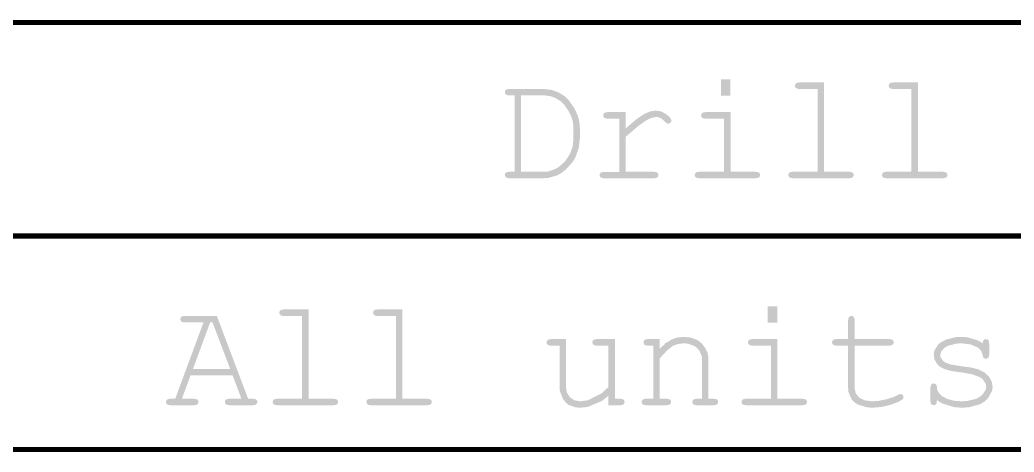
# Model space of a CAD drawing. Extents: x -5 to 272, y 7 to 75.
# Drawn here: x 173.8 to 192.9, y 66.56 to 74.86 of the extents above; entities that cross this region are included whole.
import ezdxf

# ---------------------------------------------------------------- set-up
doc = ezdxf.new("R2010")
doc.units = 0
doc.layers.add('DRILL_SYMBOLS', color=255, linetype='CONTINUOUS')

msp = doc.modelspace()

# ---------------------------------------------------------------- hatches: boundary and pattern name
at = {"layer": 'DRILL_SYMBOLS'}
for points in [[(187.446692, 73.719472), (187.446692, 73.401601), (187.265051, 73.401601), (187.265051, 73.719472)], [(183.302649, 71.942616), (183.872473, 71.942616), (183.948874, 71.948934), (184.09426, 71.999471), (184.163245, 72.043691), (184.281897, 72.154836), (184.366858, 72.286122), (184.417944, 72.426564), (184.434973, 72.565175), (184.434973, 72.787831), (184.425818, 72.895863), (184.398352, 72.991445), (184.334631, 73.11852), (184.248938, 73.239003), (184.183752, 73.30071), (184.093665, 73.356923), (183.987097, 73.397023), (183.872473, 73.41039), (183.425696, 73.41039), (183.425696, 71.942616), (183.302649, 71.942616), (183.302649, 73.41039), (183.198645, 73.41039), (183.160925, 73.414601), (183.135657, 73.427236), (183.121375, 73.446828), (183.116614, 73.471913), (183.121375, 73.496999), (183.135657, 73.516591), (183.160925, 73.529225), (183.198645, 73.533437), (183.860754, 73.533437), (184.009253, 73.517323), (184.144202, 73.468984), (184.257178, 73.400136), (184.339758, 73.322499), (184.441565, 73.179311), (184.51554, 73.028066), (184.5474, 72.905019), (184.55802, 72.761464), (184.55802, 72.591542), (184.537146, 72.405507), (184.474524, 72.225331), (184.425818, 72.139546), (184.286658, 71.985005), (184.196204, 71.916249), (184.120856, 71.873952), (183.953131, 71.825612), (183.860754, 71.81957), (183.198645, 71.81957), (183.160925, 71.823964), (183.135657, 71.837148), (183.121375, 71.856923), (183.116614, 71.881093), (183.121375, 71.906178), (183.135657, 71.925771), (183.160925, 71.938405), (183.198645, 71.942616)], [(189.24845, 73.657948), (189.24845, 71.942616), (189.731848, 71.942616), (189.770667, 71.938405), (189.796301, 71.925771), (189.810584, 71.906178), (189.815344, 71.881093), (189.810584, 71.856923), (189.796301, 71.837148), (189.770667, 71.823964), (189.731848, 71.81957), (188.642004, 71.81957), (188.604285, 71.823964), (188.579016, 71.837148), (188.564734, 71.856923), (188.559973, 71.881093), (188.564734, 71.906178), (188.579016, 71.925771), (188.604285, 71.938405), (188.642004, 71.942616), (189.125403, 71.942616), (189.125403, 73.533437), (188.770911, 73.533437), (188.733008, 73.537831), (188.70719, 73.551015), (188.692358, 73.571156), (188.687415, 73.596425), (188.692175, 73.620595), (188.706458, 73.64037), (188.732092, 73.653554), (188.770911, 73.657948)], [(191.048743, 73.657948), (191.048743, 71.942616), (191.532141, 71.942616), (191.57096, 71.938405), (191.596594, 71.925771), (191.610877, 71.906178), (191.615637, 71.881093), (191.610877, 71.856923), (191.596594, 71.837148), (191.57096, 71.823964), (191.532141, 71.81957), (190.442297, 71.81957), (190.404578, 71.823964), (190.379309, 71.837148), (190.365027, 71.856923), (190.360266, 71.881093), (190.365027, 71.906178), (190.379309, 71.925771), (190.404578, 71.938405), (190.442297, 71.942616), (190.925696, 71.942616), (190.925696, 73.533437), (190.571204, 73.533437), (190.533301, 73.537831), (190.507483, 73.551015), (190.492651, 73.571156), (190.487708, 73.596425), (190.492468, 73.620595), (190.506751, 73.64037), (190.532385, 73.653554), (190.571204, 73.657948)], [(185.438391, 73.088124), (185.438391, 72.777577), (185.648413, 72.955739), (185.79801, 73.05663), (185.912817, 73.103322), (186.018469, 73.118886), (186.124487, 73.100392), (186.222815, 73.044911), (186.293677, 72.979909), (186.317297, 72.932851), (186.31272, 72.907399), (186.298987, 72.886708), (186.278296, 72.872975), (186.252844, 72.868398), (186.239294, 72.869679), (186.227942, 72.873525), (186.213294, 72.884328), (186.189856, 72.906484), (186.141882, 72.949696), (186.100501, 72.976796), (186.062781, 72.991078), (186.025794, 72.995839), (185.936987, 72.979726), (185.831702, 72.931386), (185.676611, 72.820424), (185.438391, 72.616445), (185.438391, 71.942616), (185.983313, 71.942616), (186.022131, 71.938405), (186.047766, 71.925771), (186.062048, 71.906178), (186.066809, 71.881093), (186.062048, 71.856923), (186.047766, 71.837148), (186.022131, 71.823964), (185.983313, 71.81957), (185.017981, 71.81957), (184.980261, 71.823781), (184.954993, 71.836415), (184.94071, 71.855641), (184.93595, 71.879628), (184.940527, 71.902516), (184.95426, 71.921376), (184.979346, 71.93401), (185.017981, 71.938222), (185.315344, 71.938222), (185.315344, 72.963612), (185.088294, 72.963612), (185.050574, 72.968007), (185.025305, 72.981191), (185.011023, 73.001332), (185.006262, 73.026601), (185.01084, 73.050771), (185.024573, 73.070546), (185.049658, 73.08373), (185.088294, 73.088124)], [(187.451086, 73.088124), (187.451086, 71.942616), (187.934485, 71.942616), (187.973303, 71.938405), (187.998938, 71.925771), (188.01322, 71.906178), (188.017981, 71.881093), (188.01322, 71.856923), (187.998938, 71.837148), (187.973303, 71.823964), (187.934485, 71.81957), (186.844641, 71.81957), (186.806921, 71.823964), (186.781653, 71.837148), (186.767371, 71.856923), (186.76261, 71.881093), (186.767371, 71.906178), (186.781653, 71.925771), (186.806921, 71.938405), (186.844641, 71.942616), (187.32804, 71.942616), (187.32804, 72.963612), (186.969153, 72.963612), (186.93125, 72.968007), (186.905432, 72.981191), (186.890601, 73.000966), (186.885657, 73.025136), (186.890418, 73.050404), (186.9047, 73.070546), (186.930335, 73.08373), (186.969153, 73.088124)], [(188.346839, 69.360927), (188.346839, 69.043056), (188.165198, 69.043056), (188.165198, 69.360927)], [(177.889319, 68.033778), (177.842444, 68.156825), (177.502601, 69.051845), (177.45719, 69.051845), (177.127601, 68.156825), (177.842444, 68.156825), (177.889319, 68.033778), (177.080726, 68.033778), (176.915198, 67.584071), (177.151038, 67.584071), (177.188758, 67.57986), (177.214026, 67.567226), (177.228309, 67.547633), (177.233069, 67.522548), (177.228309, 67.498378), (177.214026, 67.478603), (177.188758, 67.465419), (177.151038, 67.461025), (176.691077, 67.461025), (176.653357, 67.465419), (176.628089, 67.478603), (176.613807, 67.498378), (176.609046, 67.522548), (176.613807, 67.547633), (176.628089, 67.567226), (176.653357, 67.57986), (176.691077, 67.584071), (176.786292, 67.584071), (177.329749, 69.051845), (176.966468, 69.051845), (176.928748, 69.056056), (176.903479, 69.068691), (176.889197, 69.088283), (176.884436, 69.113368), (176.889197, 69.138454), (176.903479, 69.158046), (176.928748, 69.17068), (176.966468, 69.174892), (177.586097, 69.174892), (178.186683, 67.584071), (178.281897, 67.584071), (178.319617, 67.57986), (178.344886, 67.567226), (178.359168, 67.547633), (178.363929, 67.522548), (178.359168, 67.498378), (178.344886, 67.478603), (178.319617, 67.465419), (178.281897, 67.461025), (177.823401, 67.461025), (177.784583, 67.465419), (177.758948, 67.478603), (177.744666, 67.498378), (177.739905, 67.522548), (177.744666, 67.547633), (177.758948, 67.567226), (177.784583, 67.57986), (177.823401, 67.584071), (178.057776, 67.584071)], [(179.346839, 69.299403), (179.346839, 67.584071), (179.830237, 67.584071), (179.869056, 67.57986), (179.89469, 67.567226), (179.908973, 67.547633), (179.913733, 67.522548), (179.908973, 67.498378), (179.89469, 67.478603), (179.869056, 67.465419), (179.830237, 67.461025), (178.740394, 67.461025), (178.702674, 67.465419), (178.677405, 67.478603), (178.663123, 67.498378), (178.658362, 67.522548), (178.663123, 67.547633), (178.677405, 67.567226), (178.702674, 67.57986), (178.740394, 67.584071), (179.223792, 67.584071), (179.223792, 69.174892), (178.8693, 69.174892), (178.831397, 69.179286), (178.805579, 69.19247), (178.790748, 69.212611), (178.785804, 69.23788), (178.790564, 69.26205), (178.804847, 69.281825), (178.830481, 69.295009), (178.8693, 69.299403)], [(181.147132, 69.299403), (181.147132, 67.584071), (181.63053, 67.584071), (181.669349, 67.57986), (181.694983, 67.567226), (181.709266, 67.547633), (181.714026, 67.522548), (181.709266, 67.498378), (181.694983, 67.478603), (181.669349, 67.465419), (181.63053, 67.461025), (180.540686, 67.461025), (180.502967, 67.465419), (180.477698, 67.478603), (180.463416, 67.498378), (180.458655, 67.522548), (180.463416, 67.547633), (180.477698, 67.567226), (180.502967, 67.57986), (180.540686, 67.584071), (181.024085, 67.584071), (181.024085, 69.174892), (180.669593, 69.174892), (180.63169, 69.179286), (180.605872, 69.19247), (180.59104, 69.212611), (180.586097, 69.23788), (180.590857, 69.26205), (180.60514, 69.281825), (180.630774, 69.295009), (180.669593, 69.299403)], [(189.833655, 68.729579), (190.501624, 68.729579), (190.539344, 68.725185), (190.564612, 68.712001), (190.578894, 68.691859), (190.583655, 68.666591), (190.578894, 68.642421), (190.564612, 68.622646), (190.539344, 68.609462), (190.501624, 68.605067), (189.833655, 68.605067), (189.833655, 67.78622), (189.855079, 67.688075), (189.919349, 67.607509), (190.025, 67.553676), (190.170569, 67.535732), (190.300208, 67.54507), (190.440101, 67.573085), (190.569007, 67.612819), (190.665686, 67.657314), (190.69242, 67.671596), (190.714026, 67.676357), (190.735999, 67.671779), (190.755042, 67.658046), (190.768226, 67.638087), (190.77262, 67.614833), (190.767859, 67.593593), (190.753577, 67.573817), (190.673194, 67.523463), (190.525794, 67.469081), (190.348731, 67.426801), (190.179358, 67.412708), (190.077185, 67.419023), (189.905799, 67.469549), (189.836585, 67.513759), (189.780829, 67.568691), (189.717109, 67.704921), (189.709144, 67.78622), (189.709144, 68.605067), (189.482093, 68.605067), (189.444373, 68.609462), (189.419104, 68.622646), (189.404822, 68.642787), (189.400061, 68.668056), (189.404822, 68.692226), (189.419104, 68.712001), (189.444373, 68.725185), (189.482093, 68.729579), (189.709144, 68.729579), (189.709144, 69.09286), (189.713538, 69.13058), (189.726722, 69.155849), (189.746497, 69.170131), (189.770667, 69.174892), (189.795935, 69.170131), (189.816077, 69.155849), (189.829261, 69.13058), (189.833655, 69.09286)], [(186.08805, 68.729579), (186.08805, 68.543544), (186.21073, 68.653774), (186.32096, 68.72372), (186.431556, 68.761073), (186.555335, 68.773525), (186.689734, 68.75851), (186.811683, 68.713466), (186.889869, 68.655055), (186.960364, 68.567714), (187.010352, 68.464626), (187.027015, 68.358974), (187.027015, 67.584071), (187.131019, 67.584071), (187.168738, 67.57986), (187.194007, 67.567226), (187.208289, 67.547633), (187.21305, 67.522548), (187.208289, 67.498378), (187.194007, 67.478603), (187.168738, 67.465419), (187.131019, 67.461025), (186.801429, 67.461025), (186.76261, 67.465419), (186.736976, 67.478603), (186.722693, 67.498378), (186.717933, 67.522548), (186.722693, 67.547633), (186.736976, 67.567226), (186.76261, 67.57986), (186.801429, 67.584071), (186.903968, 67.584071), (186.903968, 68.338466), (186.898017, 68.401134), (186.850409, 68.511363), (186.808753, 68.558925), (186.757117, 68.598338), (186.629676, 68.643382), (186.55387, 68.649013), (186.440345, 68.636745), (186.342933, 68.599941), (186.234534, 68.51443), (186.08805, 68.356044), (186.08805, 67.584071), (186.22721, 67.584071), (186.26493, 67.57986), (186.290198, 67.567226), (186.30448, 67.547633), (186.309241, 67.522548), (186.30448, 67.498378), (186.290198, 67.478603), (186.26493, 67.465419), (186.22721, 67.461025), (185.825843, 67.461025), (185.788123, 67.465419), (185.762854, 67.478603), (185.748572, 67.498378), (185.743811, 67.522548), (185.748572, 67.547633), (185.762854, 67.567226), (185.788123, 67.57986), (185.825843, 67.584071), (185.965003, 67.584071), (185.965003, 68.605067), (185.860999, 68.605067), (185.823279, 68.609462), (185.798011, 68.622646), (185.783728, 68.642787), (185.778968, 68.668056), (185.783728, 68.692226), (185.798011, 68.712001), (185.823279, 68.725185), (185.860999, 68.729579)], [(192.293128, 68.649013), (192.297522, 68.685634), (192.310706, 68.710536), (192.330481, 68.724818), (192.354651, 68.729579), (192.37992, 68.724818), (192.400061, 68.710536), (192.413245, 68.684901), (192.41764, 68.646083), (192.41764, 68.435146), (192.413245, 68.397426), (192.400061, 68.372157), (192.37992, 68.357875), (192.354651, 68.353114), (192.331763, 68.357143), (192.312903, 68.369228), (192.299537, 68.390468), (192.293128, 68.421962), (192.266028, 68.502162), (192.202308, 68.566982), (192.062781, 68.628505), (191.884436, 68.649013), (191.786933, 68.643794), (191.626532, 68.602046), (191.563636, 68.565517), (191.498816, 68.498866), (191.47721, 68.424892), (191.483619, 68.382777), (191.534888, 68.309535), (191.579749, 68.278407), (191.681556, 68.242152), (191.846351, 68.215419), (192.063514, 68.185756), (192.202308, 68.152431), (192.32627, 68.091274), (192.413977, 68.010341), (192.466163, 67.915858), (192.483558, 67.814052), (192.474128, 67.737834), (192.398688, 67.598308), (192.332679, 67.534999), (192.24845, 67.481497), (192.027259, 67.420351), (191.890296, 67.412708), (191.751136, 67.421953), (191.512366, 67.495916), (191.412757, 67.560634), (191.411292, 67.519618), (191.406897, 67.496181), (191.398658, 67.482631), (191.385657, 67.471278), (191.369361, 67.463588), (191.351233, 67.461025), (191.327063, 67.465785), (191.307288, 67.480067), (191.294104, 67.505336), (191.28971, 67.543056), (191.28971, 67.796474), (191.293921, 67.834193), (191.306556, 67.859462), (191.326148, 67.873744), (191.351233, 67.878505), (191.375586, 67.873927), (191.395911, 67.860194), (191.409644, 67.838771), (191.414222, 67.811122), (191.422644, 67.749233), (191.447913, 67.698329), (191.51438, 67.634059), (191.611243, 67.581874), (191.735938, 67.547267), (191.885901, 67.535732), (191.998328, 67.541316), (192.177039, 67.585994), (192.243323, 67.625087), (192.294593, 67.670406), (192.353186, 67.764888), (192.360511, 67.814052), (192.353095, 67.868343), (192.293769, 67.959895), (192.241858, 67.997157), (192.094458, 68.054652), (191.892493, 68.089442), (191.695655, 68.116542), (191.563636, 68.150966), (191.475013, 68.198573), (191.408362, 68.265224), (191.366614, 68.344325), (191.352698, 68.429286), (191.362403, 68.504314), (191.440039, 68.629924), (191.507972, 68.680507), (191.589362, 68.721202), (191.774665, 68.767711), (191.878577, 68.773525), (192.000068, 68.765743), (192.207343, 68.703487)], [(185.106604, 67.461025), (185.106604, 67.6412), (184.978064, 67.541235), (184.705603, 67.426988), (184.561683, 67.412708), (184.476996, 67.41884), (184.340033, 67.467901), (184.287757, 67.510829), (184.234565, 67.577937), (184.173774, 67.728084), (184.166175, 67.811122), (184.166175, 68.605067), (184.000647, 68.605067), (183.962928, 68.609462), (183.937659, 68.622646), (183.923377, 68.642787), (183.918616, 68.668056), (183.923377, 68.692226), (183.937659, 68.712001), (183.962928, 68.725185), (184.000647, 68.729579), (184.289222, 68.729579), (184.289222, 67.811122), (184.308265, 67.701625), (184.365394, 67.613368), (184.451087, 67.555141), (184.555823, 67.535732), (184.702857, 67.552943), (184.978248, 67.690639), (185.106604, 67.811122), (185.106604, 68.605067), (184.879554, 68.605067), (184.841834, 68.609462), (184.816565, 68.622646), (184.802283, 68.642787), (184.797522, 68.668056), (184.802283, 68.692226), (184.816565, 68.712001), (184.841834, 68.725185), (184.879554, 68.729579), (185.229651, 68.729579), (185.229651, 67.584071), (185.333655, 67.584071), (185.371375, 67.57986), (185.396644, 67.567226), (185.410926, 67.547633), (185.415686, 67.522548), (185.410926, 67.498378), (185.396644, 67.478603), (185.371375, 67.465419), (185.333655, 67.461025)], [(188.351233, 68.729579), (188.351233, 67.584071), (188.834632, 67.584071), (188.87345, 67.57986), (188.899085, 67.567226), (188.913367, 67.547633), (188.918128, 67.522548), (188.913367, 67.498378), (188.899085, 67.478603), (188.87345, 67.465419), (188.834632, 67.461025), (187.744788, 67.461025), (187.707068, 67.465419), (187.6818, 67.478603), (187.667518, 67.498378), (187.662757, 67.522548), (187.667518, 67.547633), (187.6818, 67.567226), (187.707068, 67.57986), (187.744788, 67.584071), (188.228186, 67.584071), (188.228186, 68.605067), (187.8693, 68.605067), (187.831397, 68.609462), (187.805579, 68.622646), (187.790748, 68.642421), (187.785804, 68.666591), (187.790564, 68.691859), (187.804847, 68.712001), (187.830481, 68.725185), (187.8693, 68.729579)]]:
    msp.add_hatch(color=7, dxfattribs=at).paths.add_polyline_path(points)

# ---------------------------------------------------------------- linework, layer by layer
at = {"layer": 'DRILL_SYMBOLS', "color": 7}
for points, const_width in [([(271.989854, 74.81), (115.384, 74.81)], 0.1), ([(187.446692, 73.719472), (187.446692, 73.401601), (187.265051, 73.401601), (187.265051, 73.719472), (187.446692, 73.719472)], 0.000001), ([(183.302649, 71.942616), (183.872473, 71.942616), (183.948874, 71.948934), (184.09426, 71.999471), (184.163245, 72.043691), (184.281897, 72.154836), (184.366858, 72.286122), (184.417944, 72.426564), (184.434973, 72.565175), (184.434973, 72.787831), (184.425818, 72.895863), (184.398352, 72.991445), (184.334631, 73.11852), (184.248938, 73.239003), (184.183752, 73.30071), (184.093665, 73.356923), (183.987097, 73.397023), (183.872473, 73.41039), (183.425696, 73.41039), (183.425696, 71.942616), (183.302649, 71.942616), (183.302649, 73.41039), (183.198645, 73.41039), (183.160925, 73.414601), (183.135657, 73.427236), (183.121375, 73.446828), (183.116614, 73.471913), (183.121375, 73.496999), (183.135657, 73.516591), (183.160925, 73.529225), (183.198645, 73.533437), (183.860754, 73.533437), (184.009253, 73.517323), (184.144202, 73.468984), (184.257178, 73.400136), (184.339758, 73.322499), (184.441565, 73.179311), (184.51554, 73.028066), (184.5474, 72.905019), (184.55802, 72.761464), (184.55802, 72.591542), (184.537146, 72.405507), (184.474524, 72.225331), (184.425818, 72.139546), (184.286658, 71.985005), (184.196204, 71.916249), (184.120856, 71.873952), (183.953131, 71.825612), (183.860754, 71.81957), (183.198645, 71.81957), (183.160925, 71.823964), (183.135657, 71.837148), (183.121375, 71.856923), (183.116614, 71.881093), (183.121375, 71.906178), (183.135657, 71.925771), (183.160925, 71.938405), (183.198645, 71.942616), (183.302649, 71.942616)], 0.000001), ([(189.24845, 73.657948), (189.24845, 71.942616), (189.731848, 71.942616), (189.770667, 71.938405), (189.796301, 71.925771), (189.810584, 71.906178), (189.815344, 71.881093), (189.810584, 71.856923), (189.796301, 71.837148), (189.770667, 71.823964), (189.731848, 71.81957), (188.642004, 71.81957), (188.604285, 71.823964), (188.579016, 71.837148), (188.564734, 71.856923), (188.559973, 71.881093), (188.564734, 71.906178), (188.579016, 71.925771), (188.604285, 71.938405), (188.642004, 71.942616), (189.125403, 71.942616), (189.125403, 73.533437), (188.770911, 73.533437), (188.733008, 73.537831), (188.70719, 73.551015), (188.692358, 73.571156), (188.687415, 73.596425), (188.692175, 73.620595), (188.706458, 73.64037), (188.732092, 73.653554), (188.770911, 73.657948), (189.24845, 73.657948)], 0.000001), ([(191.048743, 73.657948), (191.048743, 71.942616), (191.532141, 71.942616), (191.57096, 71.938405), (191.596594, 71.925771), (191.610877, 71.906178), (191.615637, 71.881093), (191.610877, 71.856923), (191.596594, 71.837148), (191.57096, 71.823964), (191.532141, 71.81957), (190.442297, 71.81957), (190.404578, 71.823964), (190.379309, 71.837148), (190.365027, 71.856923), (190.360266, 71.881093), (190.365027, 71.906178), (190.379309, 71.925771), (190.404578, 71.938405), (190.442297, 71.942616), (190.925696, 71.942616), (190.925696, 73.533437), (190.571204, 73.533437), (190.533301, 73.537831), (190.507483, 73.551015), (190.492651, 73.571156), (190.487708, 73.596425), (190.492468, 73.620595), (190.506751, 73.64037), (190.532385, 73.653554), (190.571204, 73.657948), (191.048743, 73.657948)], 0.000001), ([(185.438391, 73.088124), (185.438391, 72.777577), (185.648413, 72.955739), (185.79801, 73.05663), (185.912817, 73.103322), (186.018469, 73.118886), (186.124487, 73.100392), (186.222815, 73.044911), (186.293677, 72.979909), (186.317297, 72.932851), (186.31272, 72.907399), (186.298987, 72.886708), (186.278296, 72.872975), (186.252844, 72.868398), (186.239294, 72.869679), (186.227942, 72.873525), (186.213294, 72.884328), (186.189856, 72.906484), (186.141882, 72.949696), (186.100501, 72.976796), (186.062781, 72.991078), (186.025794, 72.995839), (185.936987, 72.979726), (185.831702, 72.931386), (185.676611, 72.820424), (185.438391, 72.616445), (185.438391, 71.942616), (185.983313, 71.942616), (186.022131, 71.938405), (186.047766, 71.925771), (186.062048, 71.906178), (186.066809, 71.881093), (186.062048, 71.856923), (186.047766, 71.837148), (186.022131, 71.823964), (185.983313, 71.81957), (185.017981, 71.81957), (184.980261, 71.823781), (184.954993, 71.836415), (184.94071, 71.855641), (184.93595, 71.879628), (184.940527, 71.902516), (184.95426, 71.921376), (184.979346, 71.93401), (185.017981, 71.938222), (185.315344, 71.938222), (185.315344, 72.963612), (185.088294, 72.963612), (185.050574, 72.968007), (185.025305, 72.981191), (185.011023, 73.001332), (185.006262, 73.026601), (185.01084, 73.050771), (185.024573, 73.070546), (185.049658, 73.08373), (185.088294, 73.088124), (185.438391, 73.088124)], 0.000001), ([(187.451086, 73.088124), (187.451086, 71.942616), (187.934485, 71.942616), (187.973303, 71.938405), (187.998938, 71.925771), (188.01322, 71.906178), (188.017981, 71.881093), (188.01322, 71.856923), (187.998938, 71.837148), (187.973303, 71.823964), (187.934485, 71.81957), (186.844641, 71.81957), (186.806921, 71.823964), (186.781653, 71.837148), (186.767371, 71.856923), (186.76261, 71.881093), (186.767371, 71.906178), (186.781653, 71.925771), (186.806921, 71.938405), (186.844641, 71.942616), (187.32804, 71.942616), (187.32804, 72.963612), (186.969153, 72.963612), (186.93125, 72.968007), (186.905432, 72.981191), (186.890601, 73.000966), (186.885657, 73.025136), (186.890418, 73.050404), (186.9047, 73.070546), (186.930335, 73.08373), (186.969153, 73.088124), (187.451086, 73.088124)], 0.000001), ([(115.384, 70.71), (271.989854, 70.71)], 0.1), ([(188.346839, 69.360927), (188.346839, 69.043056), (188.165198, 69.043056), (188.165198, 69.360927), (188.346839, 69.360927)], 0.000001), ([(177.889319, 68.033778), (177.842444, 68.156825), (177.502601, 69.051845), (177.45719, 69.051845), (177.127601, 68.156825), (177.842444, 68.156825), (177.889319, 68.033778), (177.080726, 68.033778), (176.915198, 67.584071), (177.151038, 67.584071), (177.188758, 67.57986), (177.214026, 67.567226), (177.228309, 67.547633), (177.233069, 67.522548), (177.228309, 67.498378), (177.214026, 67.478603), (177.188758, 67.465419), (177.151038, 67.461025), (176.691077, 67.461025), (176.653357, 67.465419), (176.628089, 67.478603), (176.613807, 67.498378), (176.609046, 67.522548), (176.613807, 67.547633), (176.628089, 67.567226), (176.653357, 67.57986), (176.691077, 67.584071), (176.786292, 67.584071), (177.329749, 69.051845), (176.966468, 69.051845), (176.928748, 69.056056), (176.903479, 69.068691), (176.889197, 69.088283), (176.884436, 69.113368), (176.889197, 69.138454), (176.903479, 69.158046), (176.928748, 69.17068), (176.966468, 69.174892), (177.586097, 69.174892), (178.186683, 67.584071), (178.281897, 67.584071), (178.319617, 67.57986), (178.344886, 67.567226), (178.359168, 67.547633), (178.363929, 67.522548), (178.359168, 67.498378), (178.344886, 67.478603), (178.319617, 67.465419), (178.281897, 67.461025), (177.823401, 67.461025), (177.784583, 67.465419), (177.758948, 67.478603), (177.744666, 67.498378), (177.739905, 67.522548), (177.744666, 67.547633), (177.758948, 67.567226), (177.784583, 67.57986), (177.823401, 67.584071), (178.057776, 67.584071), (177.889319, 68.033778)], 0.000001), ([(179.346839, 69.299403), (179.346839, 67.584071), (179.830237, 67.584071), (179.869056, 67.57986), (179.89469, 67.567226), (179.908973, 67.547633), (179.913733, 67.522548), (179.908973, 67.498378), (179.89469, 67.478603), (179.869056, 67.465419), (179.830237, 67.461025), (178.740394, 67.461025), (178.702674, 67.465419), (178.677405, 67.478603), (178.663123, 67.498378), (178.658362, 67.522548), (178.663123, 67.547633), (178.677405, 67.567226), (178.702674, 67.57986), (178.740394, 67.584071), (179.223792, 67.584071), (179.223792, 69.174892), (178.8693, 69.174892), (178.831397, 69.179286), (178.805579, 69.19247), (178.790748, 69.212611), (178.785804, 69.23788), (178.790564, 69.26205), (178.804847, 69.281825), (178.830481, 69.295009), (178.8693, 69.299403), (179.346839, 69.299403)], 0.000001), ([(181.147132, 69.299403), (181.147132, 67.584071), (181.63053, 67.584071), (181.669349, 67.57986), (181.694983, 67.567226), (181.709266, 67.547633), (181.714026, 67.522548), (181.709266, 67.498378), (181.694983, 67.478603), (181.669349, 67.465419), (181.63053, 67.461025), (180.540686, 67.461025), (180.502967, 67.465419), (180.477698, 67.478603), (180.463416, 67.498378), (180.458655, 67.522548), (180.463416, 67.547633), (180.477698, 67.567226), (180.502967, 67.57986), (180.540686, 67.584071), (181.024085, 67.584071), (181.024085, 69.174892), (180.669593, 69.174892), (180.63169, 69.179286), (180.605872, 69.19247), (180.59104, 69.212611), (180.586097, 69.23788), (180.590857, 69.26205), (180.60514, 69.281825), (180.630774, 69.295009), (180.669593, 69.299403), (181.147132, 69.299403)], 0.000001), ([(189.833655, 68.729579), (190.501624, 68.729579), (190.539344, 68.725185), (190.564612, 68.712001), (190.578894, 68.691859), (190.583655, 68.666591), (190.578894, 68.642421), (190.564612, 68.622646), (190.539344, 68.609462), (190.501624, 68.605067), (189.833655, 68.605067), (189.833655, 67.78622), (189.855079, 67.688075), (189.919349, 67.607509), (190.025, 67.553676), (190.170569, 67.535732), (190.300208, 67.54507), (190.440101, 67.573085), (190.569007, 67.612819), (190.665686, 67.657314), (190.69242, 67.671596), (190.714026, 67.676357), (190.735999, 67.671779), (190.755042, 67.658046), (190.768226, 67.638087), (190.77262, 67.614833), (190.767859, 67.593593), (190.753577, 67.573817), (190.673194, 67.523463), (190.525794, 67.469081), (190.348731, 67.426801), (190.179358, 67.412708), (190.077185, 67.419023), (189.905799, 67.469549), (189.836585, 67.513759), (189.780829, 67.568691), (189.717109, 67.704921), (189.709144, 67.78622), (189.709144, 68.605067), (189.482093, 68.605067), (189.444373, 68.609462), (189.419104, 68.622646), (189.404822, 68.642787), (189.400061, 68.668056), (189.404822, 68.692226), (189.419104, 68.712001), (189.444373, 68.725185), (189.482093, 68.729579), (189.709144, 68.729579), (189.709144, 69.09286), (189.713538, 69.13058), (189.726722, 69.155849), (189.746497, 69.170131), (189.770667, 69.174892), (189.795935, 69.170131), (189.816077, 69.155849), (189.829261, 69.13058), (189.833655, 69.09286), (189.833655, 68.729579)], 0.000001), ([(186.08805, 68.729579), (186.08805, 68.543544), (186.21073, 68.653774), (186.32096, 68.72372), (186.431556, 68.761073), (186.555335, 68.773525), (186.689734, 68.75851), (186.811683, 68.713466), (186.889869, 68.655055), (186.960364, 68.567714), (187.010352, 68.464626), (187.027015, 68.358974), (187.027015, 67.584071), (187.131019, 67.584071), (187.168738, 67.57986), (187.194007, 67.567226), (187.208289, 67.547633), (187.21305, 67.522548), (187.208289, 67.498378), (187.194007, 67.478603), (187.168738, 67.465419), (187.131019, 67.461025), (186.801429, 67.461025), (186.76261, 67.465419), (186.736976, 67.478603), (186.722693, 67.498378), (186.717933, 67.522548), (186.722693, 67.547633), (186.736976, 67.567226), (186.76261, 67.57986), (186.801429, 67.584071), (186.903968, 67.584071), (186.903968, 68.338466), (186.898017, 68.401134), (186.850409, 68.511363), (186.808753, 68.558925), (186.757117, 68.598338), (186.629676, 68.643382), (186.55387, 68.649013), (186.440345, 68.636745), (186.342933, 68.599941), (186.234534, 68.51443), (186.08805, 68.356044), (186.08805, 67.584071), (186.22721, 67.584071), (186.26493, 67.57986), (186.290198, 67.567226), (186.30448, 67.547633), (186.309241, 67.522548), (186.30448, 67.498378), (186.290198, 67.478603), (186.26493, 67.465419), (186.22721, 67.461025), (185.825843, 67.461025), (185.788123, 67.465419), (185.762854, 67.478603), (185.748572, 67.498378), (185.743811, 67.522548), (185.748572, 67.547633), (185.762854, 67.567226), (185.788123, 67.57986), (185.825843, 67.584071), (185.965003, 67.584071), (185.965003, 68.605067), (185.860999, 68.605067), (185.823279, 68.609462), (185.798011, 68.622646), (185.783728, 68.642787), (185.778968, 68.668056), (185.783728, 68.692226), (185.798011, 68.712001), (185.823279, 68.725185), (185.860999, 68.729579), (186.08805, 68.729579)], 0.000001), ([(192.293128, 68.649013), (192.297522, 68.685634), (192.310706, 68.710536), (192.330481, 68.724818), (192.354651, 68.729579), (192.37992, 68.724818), (192.400061, 68.710536), (192.413245, 68.684901), (192.41764, 68.646083), (192.41764, 68.435146), (192.413245, 68.397426), (192.400061, 68.372157), (192.37992, 68.357875), (192.354651, 68.353114), (192.331763, 68.357143), (192.312903, 68.369228), (192.299537, 68.390468), (192.293128, 68.421962), (192.266028, 68.502162), (192.202308, 68.566982), (192.062781, 68.628505), (191.884436, 68.649013), (191.786933, 68.643794), (191.626532, 68.602046), (191.563636, 68.565517), (191.498816, 68.498866), (191.47721, 68.424892), (191.483619, 68.382777), (191.534888, 68.309535), (191.579749, 68.278407), (191.681556, 68.242152), (191.846351, 68.215419), (192.063514, 68.185756), (192.202308, 68.152431), (192.32627, 68.091274), (192.413977, 68.010341), (192.466163, 67.915858), (192.483558, 67.814052), (192.474128, 67.737834), (192.398688, 67.598308), (192.332679, 67.534999), (192.24845, 67.481497), (192.027259, 67.420351), (191.890296, 67.412708), (191.751136, 67.421953), (191.512366, 67.495916), (191.412757, 67.560634), (191.411292, 67.519618), (191.406897, 67.496181), (191.398658, 67.482631), (191.385657, 67.471278), (191.369361, 67.463588), (191.351233, 67.461025), (191.327063, 67.465785), (191.307288, 67.480067), (191.294104, 67.505336), (191.28971, 67.543056), (191.28971, 67.796474), (191.293921, 67.834193), (191.306556, 67.859462), (191.326148, 67.873744), (191.351233, 67.878505), (191.375586, 67.873927), (191.395911, 67.860194), (191.409644, 67.838771), (191.414222, 67.811122), (191.422644, 67.749233), (191.447913, 67.698329), (191.51438, 67.634059), (191.611243, 67.581874), (191.735938, 67.547267), (191.885901, 67.535732), (191.998328, 67.541316), (192.177039, 67.585994), (192.243323, 67.625087), (192.294593, 67.670406), (192.353186, 67.764888), (192.360511, 67.814052), (192.353095, 67.868343), (192.293769, 67.959895), (192.241858, 67.997157), (192.094458, 68.054652), (191.892493, 68.089442), (191.695655, 68.116542), (191.563636, 68.150966), (191.475013, 68.198573), (191.408362, 68.265224), (191.366614, 68.344325), (191.352698, 68.429286), (191.362403, 68.504314), (191.440039, 68.629924), (191.507972, 68.680507), (191.589362, 68.721202), (191.774665, 68.767711), (191.878577, 68.773525), (192.000068, 68.765743), (192.207343, 68.703487), (192.293128, 68.649013)], 0.000001), ([(185.106604, 67.461025), (185.106604, 67.6412), (184.978064, 67.541235), (184.705603, 67.426988), (184.561683, 67.412708), (184.476996, 67.41884), (184.340033, 67.467901), (184.287757, 67.510829), (184.234565, 67.577937), (184.173774, 67.728084), (184.166175, 67.811122), (184.166175, 68.605067), (184.000647, 68.605067), (183.962928, 68.609462), (183.937659, 68.622646), (183.923377, 68.642787), (183.918616, 68.668056), (183.923377, 68.692226), (183.937659, 68.712001), (183.962928, 68.725185), (184.000647, 68.729579), (184.289222, 68.729579), (184.289222, 67.811122), (184.308265, 67.701625), (184.365394, 67.613368), (184.451087, 67.555141), (184.555823, 67.535732), (184.702857, 67.552943), (184.978248, 67.690639), (185.106604, 67.811122), (185.106604, 68.605067), (184.879554, 68.605067), (184.841834, 68.609462), (184.816565, 68.622646), (184.802283, 68.642787), (184.797522, 68.668056), (184.802283, 68.692226), (184.816565, 68.712001), (184.841834, 68.725185), (184.879554, 68.729579), (185.229651, 68.729579), (185.229651, 67.584071), (185.333655, 67.584071), (185.371375, 67.57986), (185.396644, 67.567226), (185.410926, 67.547633), (185.415686, 67.522548), (185.410926, 67.498378), (185.396644, 67.478603), (185.371375, 67.465419), (185.333655, 67.461025), (185.106604, 67.461025)], 0.000001), ([(188.351233, 68.729579), (188.351233, 67.584071), (188.834632, 67.584071), (188.87345, 67.57986), (188.899085, 67.567226), (188.913367, 67.547633), (188.918128, 67.522548), (188.913367, 67.498378), (188.899085, 67.478603), (188.87345, 67.465419), (188.834632, 67.461025), (187.744788, 67.461025), (187.707068, 67.465419), (187.6818, 67.478603), (187.667518, 67.498378), (187.662757, 67.522548), (187.667518, 67.547633), (187.6818, 67.567226), (187.707068, 67.57986), (187.744788, 67.584071), (188.228186, 67.584071), (188.228186, 68.605067), (187.8693, 68.605067), (187.831397, 68.609462), (187.805579, 68.622646), (187.790748, 68.642421), (187.785804, 68.666591), (187.790564, 68.691859), (187.804847, 68.712001), (187.830481, 68.725185), (187.8693, 68.729579), (188.351233, 68.729579)], 0.000001), ([(115.384, 66.61), (271.989854, 66.61)], 0.1)]:
    msp.add_lwpolyline(points, dxfattribs=dict(at, const_width=const_width))

doc.saveas('drawing.dxf')
